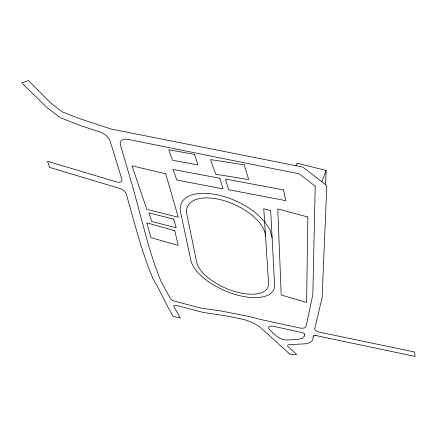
<?xml version="1.0" encoding="UTF-8"?>
<svg xmlns="http://www.w3.org/2000/svg" width="437" height="437" viewBox="0 0 437 437"><rect width="100%" height="100%" fill="white"/><g stroke="black" fill="none" stroke-linecap="round" stroke-linejoin="round"><path stroke-width="0.66" d="M325.543 184.753L326.171 170.474L297.04 163.138L295.986 165.65M313.247 336.282L313.324 335.938A3.31 1.404 20.2 0 1 315.345 335.458L316.126 335.611M313.28 336.053L312.887 339.101A25.138 10.603 21.1 0 1 310.472 342.176L309.653 342.624A25.138 10.603 21.1 0 1 302.825 343.963L289.447 344.585A4.834 1.967 20.9 0 0 288.147 346.705L296.652 354.473L290.337 354.609L260.081 327.187A21.167 8.62 22.4 0 0 241.284 318.95L223.52 315.432L203.145 312.422L176.51 305.419A3.775 1.508 24.6 0 0 174.046 306.692L180.273 317.972L173.194 316.366C165.858 304.376 160.674 291.293 153.25 279.341C141.49 251.69 134.492 222.378 126.129 193.607A6.194 2.955 28.6 0 0 119.7 188.451L49.698 167.409L47.48 161.28L116.395 181.89A7.44 3.616 29.2 0 0 121.885 179.312L110.053 140.818A10.625 5.413 30.9 0 0 99.62 131.898L80.665 125.648L60.115 117.613L47.305 107.846L21.85 82.899L28.367 80.561L51.255 103.449L62.24 111.872L79.703 118.689L111.162 129.03L302.901 167.103L326.81 185.67L322.107 297.668L314.7 328.914A3.895 1.682 20.1 0 0 319.015 332.098L414.467 351.976L415.15 356.439L315.618 335.501M321.719 181.792L326.171 170.474M272.109 237.766L270.11 230.157L264.915 221.991L256.814 213.873A49.239 24.751 24.5 0 0 204.663 193.312A49.239 24.751 24.5 0 0 180.607 212.464L190.947 260.528A44.885 20.594 23.5 0 0 235.745 294.604A44.885 20.594 23.5 0 0 274.583 284.842L270.683 210.601L263.762 208.744L268.575 283.094A38.582 17.693 23.5 0 1 235.21 291.61A38.582 17.693 23.5 0 1 196.672 262.189L186.85 214.19A42.323 21.266 24.5 0 1 222.815 200.277A42.323 21.266 24.5 0 1 265.521 235.947M307.867 216.998L306.627 302.426L281.204 294.97L277.795 208.962L307.867 216.998M315.23 186.189L312.826 294.767L306.064 326.341A8.92 3.857 20.9 0 1 299.105 327.859L260.501 319.458L249.39 316.535L220.794 310.936L200.752 308.036L174.592 301.197A3.84 1.557 24.8 0 1 170.414 298.526L160.903 281.182L155.266 266.444L148.433 245.091L133.536 189.718L120.426 144.926A12.749 6.648 29.8 0 1 128.56 139.479L299.263 173.877L315.23 186.189M304.715 334.551L304.567 335.9L302.59 338.287L297.209 339.456L287.054 339.981A7.953 3.294 21.3 0 1 276.484 336.058L269.869 330.011A6.883 2.879 21.5 0 1 273.644 326.335L301.918 332.546A2.518 1.065 20.7 0 1 304.715 334.551M244.207 164.825L210.558 159.581L215.72 174.221L248.702 179.585L244.207 164.825M194.509 154.365L168.715 149.754L172.555 160.27L197.983 164.924L194.509 154.365M283.553 189.92L225.481 179.05L228.595 189.696L285.754 200.654L283.553 189.92M219.822 178.269L172.976 169.49L176.876 180.044L223.028 188.899L219.822 178.269M165.732 173.811L132.012 165.836L146.783 209.323L178.28 217.244L165.732 173.811M173.598 219.117L148.891 212.874L151.819 221.532L176.177 227.759L173.598 219.117M174.789 230.725L146.745 222.799L150.912 237.591L178.22 245.43L174.789 230.725"/></g></svg>
